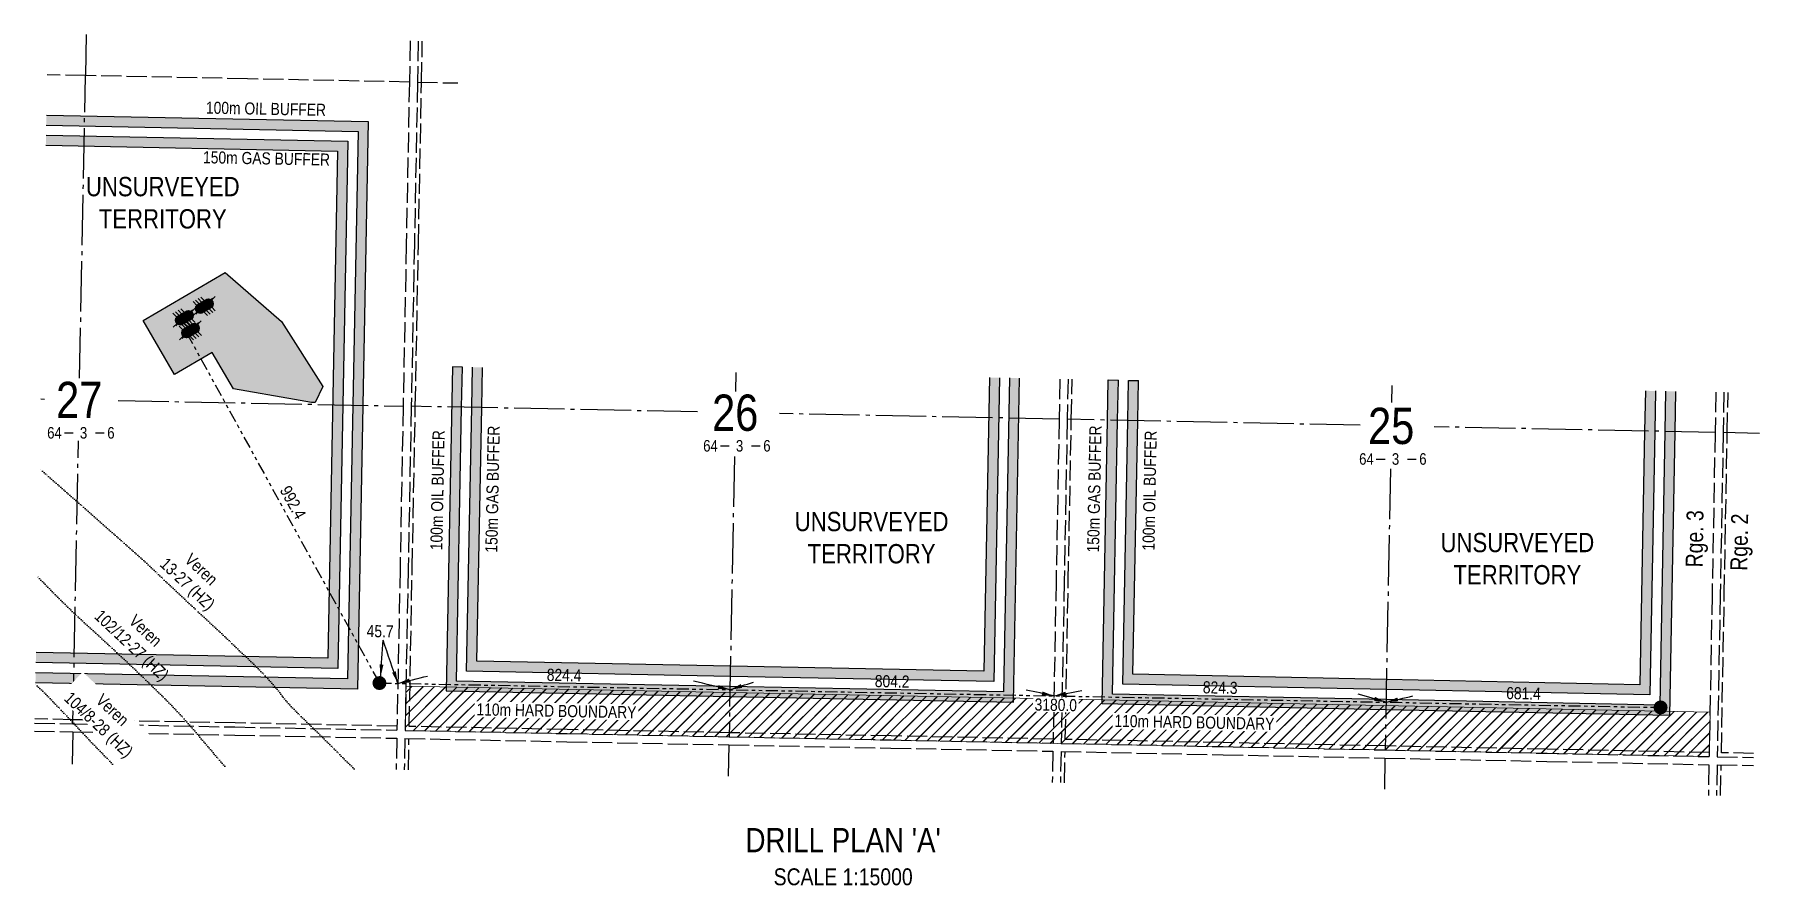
# Model space of a CAD drawing. Extents: x 398953 to 418778, y 6021401 to 6052343.
# Drawn here: x 408631 to 412910, y 6040591 to 6042703 of the extents above; entities that cross this region are included whole.
import ezdxf
from ezdxf.enums import TextEntityAlignment as Align

# ---------------------------------------------------------------- set-up
doc = ezdxf.new("R2010")
doc.units = 0
doc.header["$LTSCALE"] = 5
for name, pattern in [('foc-DOT', [1, 0.2, -0.8]), ('foc-DRILLPATH', [14.75, 6, -1.75, 1.75, -1.75, 1.75, -1.75]), ('foc-QUARTERLINE', [33, 25, -3, 2, -3]), ('foc-UNSURVEYED', [12.5, 10, -2.5])]:
    doc.linetypes.add(name, pattern=pattern)
for name, color, linetype in [('10', 1, 'Continuous'), ('9', 3, 'Continuous'), ('ABADATA-DRILL', 8, 'foc-DOT'), ('ABADATA-DRILL-T', 8, 'Continuous'), ('AS-DRILL', 8, 'foc-DOT'), ('AS-TARGET-GAS', 182, 'Continuous'), ('AS-TARGET-GAS-H', 181, 'Continuous'), ('AS-TARGET-OIL', 146, 'Continuous'), ('AS-TARGET-OIL-H', 131, 'Continuous'), ('D-TXT', 6, 'Continuous'), ('DETAIL-T', 7, 'Continuous'), ('L-BD', 7, 'Continuous'), ('L-MON', 1, 'Continuous'), ('L-SECLBL', 7, 'Continuous'), ('L-SECQ', 8, 'foc-QUARTERLINE'), ('L-USEC', 7, 'foc-UNSURVEYED'), ('P-BUFFER-PURPLE-T', 187, 'Continuous'), ('P-PDRILLPATH', 12, 'foc-DRILLPATH'), ('P-PROPOSED', 10, 'Continuous'), ('P-PROPOSED-H', 21, 'Continuous')]:
    doc.layers.add(name, color=color, linetype=linetype)
doc.layers.add('T-TIE-T', color=201, linetype='Continuous', lineweight=18)
doc.styles.add('80CG', font='ARIALN.TTF', dxfattribs={"height": 10})
doc.styles.add('80L', font='ARIALN.TTF', dxfattribs={"height": 10})
doc.styles.add('SIMPLEX', font='ARIALN.TTF')
doc.dimstyles.new('Compass 5 000', dxfattribs={"dimscale": 5, "dimtxt": 9, "dimasz": 2, "dimexe": 0.2, "dimexo": 0.0625, "dimgap": 0.5, "dimtad": 0, "dimtih": 1, "dimtoh": 1, "dimzin": 0, "dimdsep": 46, "dimtxsty": '80CG', "dimcen": 0.1, "dimse1": 1, "dimse2": 1, "dimclrd": 256, "dimclrt": 256, "dimaunit": 1, "dimadec": 4, "dimazin": 0, "dimtfac": 0.06, "dimtofl": 0, "dimtmove": 0, "dimatfit": 1, "dimfxl": 0.2, "dimtolj": 1, "dimtzin": 0, "dimlwd": -1, "dimarcsym": 0})

# ---------------------------------------------------------------- blocks, each defined once
blk = doc.blocks.new('L-SECLBL')
at = {"layer": '9', "color": 7}
for p, q in [((-5.1, -27.8), (-12.3, -27.8)), ((20.7, -27.8), (13.5, -27.8))]:
    blk.add_line(p, q, dxfattribs=at)
at = {"layer": '10', "color": 2, "style": 'SIMPLEX'}
blk.add_attdef('SEC', text='', height=30, dxfattribs=at).set_placement((0, 0), align=Align.MIDDLE)
at = {"layer": '10', "color": 5, "style": '80L'}
blk.add_attdef('TWP', text='', height=9.5, dxfattribs=at).set_placement((-14.4, -27.4), align=Align.MIDDLE_RIGHT)
blk.add_attdef('RGE', text='', height=9.5, dxfattribs=at).set_placement((3.6, -27.4), align=Align.MIDDLE_CENTER)
blk.add_attdef('MER', text='', height=9.5, dxfattribs=at).set_placement((23.2, -27.4), align=Align.MIDDLE_LEFT)
blk = doc.blocks.new('plbh')
at = {"layer": 'L-MON'}
h = blk.add_hatch(color=255, dxfattribs=at)
h.dxf.hatch_style = 1
edge = h.paths.add_edge_path()
edge.add_arc((0, 0), 1.16, 0, 360)
h = blk.add_hatch(color=256, dxfattribs=at)
h.dxf.hatch_style = 1
h.paths.add_polyline_path([(-0.96, 0, 1), (0.96, 0, 1)])
h.paths.add_polyline_path([(0.91, 0, -1), (-0.91, 0, -1)], flags=16)
h.paths.add_polyline_path([(0.45, 0, -1), (-0.45, 0, -1)], flags=0)
h = blk.add_hatch(color=256, dxfattribs=at)
h.dxf.hatch_style = 1
h.paths.add_polyline_path([(-0.45, 0, 1), (0.45, 0, 1)])
h.paths.add_polyline_path([(0.4, 0, -1), (-0.4, 0, -1)], flags=16)
at = {"layer": 'L-MON', "color": 240}
for radius in [0.96, 0.91, 0.45, 0.4]:
    blk.add_circle((0, 0), radius, dxfattribs=at)
blk = doc.blocks.new('WC')
at = {"layer": 'L-MON'}
h = blk.add_hatch(color=255, dxfattribs=at)
h.dxf.hatch_style = 1
edge = h.paths.add_edge_path()
edge.add_arc((0, 0), 0.9, 0, 360)
at = {"layer": 'L-MON', "color": 240, "flags": 128}
for points in [[(-0.62, 0.5), (-1.23, 1.12)], [(0.52, 0.61), (1.13, 1.21)], [(-1.18, -1.18), (-0.56, -0.57)], [(1.16, -1.18), (0.56, -0.57)]]:
    blk.add_lwpolyline(points, dxfattribs=at)
at = {"layer": 'L-MON', "color": 240}
for radius in [0.8, 0.373]:
    blk.add_circle((0, 0), radius, dxfattribs=at)

msp = doc.modelspace()

# ---------------------------------------------------------------- hatches: boundary and pattern name
at = {"layer": 'AS-TARGET-GAS-H'}
h = msp.add_hatch(color=256, dxfattribs=at)
h.dxf.hatch_style = 1
h.paths.add_polyline_path([(408659.553, 6042452.618), (408659.063, 6042427.634), (409382.399, 6042413.27), (409358.27, 6041154.879), (408634.558, 6041169.217), (408634.063, 6041144.233), (409382.775, 6041129.4), (409407.863, 6042437.758)])
h = msp.add_hatch(color=256, dxfattribs=at)
h.dxf.hatch_style = 1
h.paths.add_polyline_path([(409717.158, 6041877.129), (409742.142, 6041876.628), (409740.228, 6041776.847), (409728.162, 6041147.551), (410357.137, 6041135.089), (410985.771, 6041122.649), (410999.49, 6041851.386), (411024.474, 6041850.884), (411010.285, 6041097.17), (410356.643, 6041110.104), (409702.699, 6041123.061), (409715.244, 6041777.326)], flags=17)
h = msp.add_hatch(color=256, dxfattribs=at)
h.dxf.hatch_style = 1
h.paths.add_polyline_path([(411344.395, 6041844.462), (411369.379, 6041843.96), (411367.509, 6041744.645), (411355.661, 6041115.198), (411984.757, 6041102.324), (412613.145, 6041089.46), (412624.764, 6041718.527), (412626.615, 6041818.721), (412651.599, 6041818.219), (412649.748, 6041718.066), (412637.667, 6041063.964), (411984.246, 6041077.34), (411330.207, 6041090.725), (411342.525, 6041745.116)], flags=17)
at = {"layer": 'AS-TARGET-OIL-H'}
h = msp.add_hatch(color=256, dxfattribs=at)
h.dxf.hatch_style = 1
h.paths.add_polyline_path([(408660.533, 6042502.587), (408660.043, 6042477.602), (409433.326, 6042462.247), (409407.28, 6041103.92), (408633.568, 6041119.248), (408633.073, 6041094.264), (409431.786, 6041078.441), (409458.789, 6042486.735)])
h = msp.add_hatch(color=256, dxfattribs=at)
h.dxf.hatch_style = 1
h.paths.add_polyline_path([(409692.174, 6041877.631), (409667.189, 6041878.11), (409651.772, 6041074.083), (411059.313, 6041046.213), (411074.439, 6041849.756), (411049.458, 6041850.383), (411034.799, 6041071.691), (410356.149, 6041085.12), (409677.235, 6041098.572), (409690.259, 6041777.805)])
h = msp.add_hatch(color=256, dxfattribs=at)
h.dxf.hatch_style = 1
h.paths.add_polyline_path([(411294.427, 6041845.465), (411319.411, 6041844.963), (411317.54, 6041745.586), (411304.752, 6041066.251), (411983.735, 6041052.356), (412662.19, 6041038.467), (412674.733, 6041717.604), (412676.583, 6041817.718), (412701.567, 6041817.216), (412699.718, 6041717.142), (412686.712, 6041012.971), (411983.223, 6041027.372), (411279.298, 6041041.778), (411292.555, 6041746.056)])
at = {"layer": 'P-PROPOSED-H'}
h = msp.add_hatch(color=256, dxfattribs=at)
h.dxf.hatch_style = 1
h.paths.add_polyline_path([(409071.707, 6041913.848), (408978.19, 6041859.363), (408900.196, 6041993.232), (409103.591, 6042111.733), (409243.215, 6041990.734), (409346.272, 6041829.182), (409326.699, 6041789.378), (409317.598, 6041789.556), (409275.579, 6041797.329), (409124.364, 6041823.467)])
at = {"layer": 'T-TIE-T', "linetype": 'Continuous'}
h = msp.add_hatch(dxfattribs=at)
h.set_pattern_fill('JIS_LC_20', color=256, scale=0.999128)
h.set_pattern_definition([(45, (-31738.768, -9641.837), (-14.12980948, 14.12980948), []), (45, (-31738.368, -9641.837), (-14.12980948, 14.12980948), [])])
h.paths.add_polyline_path([(412784.802, 6040910.986), (409549.919, 6040976.124), (409552.133, 6041086.054), (411159.544, 6041054.226), (412787.016, 6041020.915)])

# ---------------------------------------------------------------- linework, layer by layer
at = {"layer": 'ABADATA-DRILL', "flags": 128}
for points in [[(409102.751, 6040886.984), (409098.72, 6040891.707), (409086.062, 6040906.523), (409073.589, 6040921.085), (409061.039, 6040935.779), (409048.6, 6040950.52), (409036.219, 6040965.2), (409023.677, 6040979.814), (409011.085, 6040994.418), (408998.359, 6041008.795), (408985.227, 6041022.87), (408971.91, 6041036.738), (408958.502, 6041050.498), (408944.919, 6041064.031), (408931.035, 6041077.49), (408917.228, 6041090.818), (408903.464, 6041104.254), (408889.737, 6041117.58), (408875.901, 6041130.948), (408861.962, 6041144.158), (408847.911, 6041157.25), (408833.89, 6041170.372), (408819.837, 6041183.394), (408805.695, 6041196.428), (408791.484, 6041209.563), (408777.36, 6041222.526), (408763.156, 6041235.441), (408748.942, 6041248.416), (408734.841, 6041261.51), (408720.864, 6041274.82), (408706.941, 6041288.38), (408693.258, 6041301.875), (408679.647, 6041315.509), (408666.295, 6041329.078), (408652.827, 6041342.839), (408639.408, 6041356.569), (408638.148, 6041357.832)], [(408824.466, 6040892.44), (408813.591, 6040903.834), (408800.193, 6040917.623), (408786.725, 6040931.424), (408773.339, 6040945.304), (408759.359, 6040960.025), (408746.207, 6040974.12), (408733.114, 6040988.124), (408719.942, 6041002.219), (408706.726, 6041016.135), (408693.35, 6041030.004), (408680.063, 6041043.832), (408666.858, 6041057.788), (408653.248, 6041071.452), (408639.186, 6041084.494), (408632.948, 6041090.22)]]:
    msp.add_lwpolyline(points, dxfattribs=at)
at = {"layer": 'AS-DRILL', "flags": 128}
for points in [[(409423.797, 6040880.689), (409411.056, 6040893.232), (409397.549, 6040906.514), (409394.369, 6040909.676), (409384.058, 6040920.126), (409375.896, 6040928.454), (409370.529, 6040933.858), (409356.925, 6040947.321), (409343.181, 6040960.808), (409329.545, 6040974.192), (409315.851, 6040987.637), (409302.108, 6041001.143), (409288.343, 6041014.55), (409274.561, 6041028.157), (409261.254, 6041042.005), (409248.866, 6041056.816), (409237.4, 6041072.209), (409225.254, 6041087.134), (409212.499, 6041101.572), (409199.326, 6041115.607), (409185.734, 6041129.211), (409172.103, 6041142.805), (409158.236, 6041156.103), (409144.134, 6041169.196), (409130.227, 6041182.476), (409116.502, 6041195.932), (409102.644, 6041209.18), (409088.502, 6041222.244), (409074.302, 6041235.369), (409060.901, 6041247.949), (409046.84, 6041261.101), (409032.777, 6041274.073), (409018.685, 6041287.126), (409004.577, 6041300.379), (408990.629, 6041313.68), (408976.57, 6041326.882), (408962.456, 6041339.835), (408948.381, 6041353.228), (408934.505, 6041366.617), (408920.498, 6041379.908), (408906.45, 6041393.18), (408892.235, 6041406.075), (408877.787, 6041418.845), (408863.509, 6041431.591), (408849.171, 6041444.319), (408834.712, 6041457.019), (408820.363, 6041469.726), (408805.987, 6041482.585), (408791.542, 6041495.454), (408777.134, 6041508.243), (408762.637, 6041520.994), (408748.047, 6041533.666), (408733.516, 6041546.278), (408719.106, 6041558.876), (408704.676, 6041571.536), (408690.118, 6041584.267), (408675.617, 6041596.878), (408661.067, 6041609.54), (408646.648, 6041622.229), (408643.341, 6041625.152)], [(409102.751, 6040886.984), (409098.72, 6040891.707), (409086.062, 6040906.523), (409073.589, 6040921.085), (409061.039, 6040935.779), (409048.6, 6040950.52), (409036.219, 6040965.2), (409023.677, 6040979.814), (409011.085, 6040994.418), (408998.359, 6041008.795), (408985.227, 6041022.87), (408971.91, 6041036.738), (408958.502, 6041050.498), (408944.919, 6041064.031), (408931.035, 6041077.49), (408917.228, 6041090.818), (408903.464, 6041104.254), (408889.737, 6041117.58), (408875.901, 6041130.948), (408861.962, 6041144.158), (408847.911, 6041157.25), (408833.89, 6041170.372), (408819.837, 6041183.394), (408805.695, 6041196.428), (408791.484, 6041209.563), (408777.36, 6041222.526), (408763.156, 6041235.441), (408748.942, 6041248.416), (408734.841, 6041261.51), (408720.864, 6041274.82), (408706.941, 6041288.38), (408693.258, 6041301.875), (408679.647, 6041315.509), (408666.295, 6041329.078), (408652.827, 6041342.839), (408639.408, 6041356.569), (408638.148, 6041357.832)], [(408824.466, 6040892.44), (408813.591, 6040903.834), (408800.193, 6040917.623), (408786.725, 6040931.424), (408773.339, 6040945.304), (408759.359, 6040960.025), (408746.207, 6040974.12), (408733.114, 6040988.124), (408719.942, 6041002.219), (408706.726, 6041016.135), (408693.35, 6041030.004), (408680.063, 6041043.832), (408666.858, 6041057.788), (408653.248, 6041071.452), (408639.186, 6041084.494), (408632.948, 6041090.22)]]:
    msp.add_lwpolyline(points, dxfattribs=at)
at = {"layer": 'AS-TARGET-GAS-H', "flags": 128}
for points in [[(408659.553, 6042452.618), (409407.863, 6042437.758), (409382.775, 6041129.4), (408634.063, 6041144.233)], [(408659.063, 6042427.634), (409382.399, 6042413.27), (409358.27, 6041154.879), (408634.558, 6041169.217)], [(411024.474, 6041850.884), (411010.285, 6041097.17), (410356.643, 6041110.104), (409702.699, 6041123.061), (409715.244, 6041777.326), (409717.158, 6041877.129)], [(410999.49, 6041851.386), (410985.771, 6041122.649), (410357.137, 6041135.089), (409728.162, 6041147.551), (409740.228, 6041776.847), (409742.142, 6041876.628)], [(412651.599, 6041818.219), (412649.748, 6041718.066), (412637.667, 6041063.964), (411984.246, 6041077.34), (411330.207, 6041090.725), (411342.525, 6041745.116), (411344.395, 6041844.462)], [(411344.395, 6041844.462), (411369.379, 6041843.96)], [(412626.615, 6041818.721), (412624.764, 6041718.527), (412613.145, 6041089.46), (411984.757, 6041102.324), (411355.661, 6041115.198), (411367.509, 6041744.645), (411369.379, 6041843.96)]]:
    msp.add_lwpolyline(points, dxfattribs=at)
at = {"layer": 'AS-TARGET-OIL-H', "flags": 128}
for points in [[(408660.533, 6042502.587), (409458.789, 6042486.735), (409431.786, 6041078.441), (408633.073, 6041094.264)], [(408660.043, 6042477.602), (409433.326, 6042462.247), (409407.28, 6041103.92), (408633.568, 6041119.248)], [(409667.189, 6041878.11), (409651.772, 6041074.083), (411059.313, 6041046.213), (411074.439, 6041849.756)], [(409692.174, 6041877.631), (409667.189, 6041878.11)], [(411049.458, 6041850.383), (411034.799, 6041071.691), (410356.149, 6041085.12), (409677.235, 6041098.572), (409690.259, 6041777.805), (409692.174, 6041877.631)], [(412701.567, 6041817.216), (412699.718, 6041717.142), (412686.712, 6041012.971), (411983.223, 6041027.372), (411279.298, 6041041.778), (411292.555, 6041746.056), (411294.427, 6041845.465)], [(411294.427, 6041845.465), (411319.411, 6041844.963)], [(412676.583, 6041817.718), (412674.733, 6041717.604), (412662.19, 6041038.467), (411983.735, 6041052.356), (411304.752, 6041066.251), (411317.54, 6041745.586), (411319.411, 6041844.963)]]:
    msp.add_lwpolyline(points, dxfattribs=at)
at = {"layer": 'L-SECQ'}
for p, q in [((408759.148, 6042702.636), (408757.172, 6042600.641)), ((410370.841, 6041864.006), (410369.953, 6041817.273)), ((411997.996, 6041831.341), (411997.214, 6041789.411)), ((410275.361, 6041766.128), (409565.337, 6041780.201)), ((411172.504, 6041748.346), (410478.389, 6041762.104)), ((411919.59, 6041733.172), (411192.617, 6041747.937)), ((412799.658, 6041715.296), (412102.849, 6041729.449)), ((412909.787, 6041713.059), (412819.77, 6041714.888)), ((410366.878, 6041655.348), (410353.676, 6040960.199)), ((411994.152, 6041625.208), (411981.136, 6040927.168)), ((408725.67, 6040972.333), (408724.119, 6040892.499)), ((410353.294, 6040940.086), (410351.821, 6040862.492)), ((411980.766, 6040907.324), (411979.33, 6040830.588))]:
    msp.add_line(p, q, dxfattribs=at)
at = {"layer": 'L-SECQ', "flags": 128}
for points in [[(408742.652, 6041850.108), (408757.172, 6042600.641)], [(408646.725, 6041798.419), (408655.264, 6041798.25)], [(408838.627, 6041794.613), (409545.224, 6041780.599)], [(408726.059, 6040992.446), (408739.642, 6041694.557)]]:
    msp.add_lwpolyline(points, dxfattribs=at)
at = {"layer": 'L-USEC'}
for p, q in [((409562.602, 6042686.882), (409560.642, 6042584.689)), ((409582.715, 6042686.488), (409580.756, 6042584.303)), ((409590.799, 6042584.09), (409592.759, 6042686.291)), ((408757.172, 6042600.641), (408662.492, 6042602.521)), ((409158.907, 6042592.665), (408757.172, 6042600.641)), ((409560.642, 6042584.689), (409158.907, 6042592.665)), ((409560.642, 6042584.689), (409552.932, 6042182.644)), ((409580.756, 6042584.303), (409573.046, 6042182.259)), ((409580.755, 6042584.289), (409680.692, 6042582.305)), ((409583.089, 6042182.047), (409590.799, 6042584.09)), ((409552.932, 6042182.644), (409551.612, 6042113.757)), ((409573.046, 6042182.259), (409571.725, 6042113.371)), ((409575.38, 6041780.002), (409583.089, 6042182.047)), ((409551.612, 6042113.757), (409545.224, 6041780.599)), ((409571.725, 6042113.371), (409565.337, 6041780.214)), ((411174.378, 6041847.875), (411172.504, 6041748.346)), ((411194.491, 6041847.471), (411192.617, 6041747.967)), ((411202.66, 6041747.734), (411204.534, 6041847.27)), ((409545.224, 6041780.599), (409537.516, 6041378.555)), ((409565.337, 6041780.214), (409557.629, 6041378.17)), ((409567.672, 6041377.957), (409575.38, 6041780.002)), ((412801.503, 6041815.21), (412799.658, 6041715.296)), ((412821.616, 6041814.806), (412819.771, 6041714.925)), ((412829.814, 6041714.755), (412831.658, 6041814.604)), ((411172.504, 6041748.346), (411164.936, 6041346.313)), ((411192.617, 6041747.967), (411185.05, 6041345.935)), ((411195.092, 6041345.698), (411202.66, 6041747.734)), ((412799.658, 6041715.296), (412792.23, 6041313.133)), ((412819.771, 6041714.925), (412812.343, 6041312.761)), ((412822.386, 6041312.597), (412829.814, 6041714.755)), ((409537.516, 6041378.555), (409529.806, 6040976.523)), ((409557.629, 6041378.17), (409549.919, 6040976.124)), ((409560.155, 6040985.969), (409567.672, 6041377.957)), ((411164.936, 6041346.313), (411157.369, 6040944.296)), ((411185.05, 6041345.935), (411177.481, 6040943.884)), ((411187.714, 6040953.722), (411195.092, 6041345.698)), ((412792.23, 6041313.133), (412784.802, 6040910.986)), ((412812.343, 6041312.761), (412804.916, 6040910.626)), ((412815.144, 6040920.489), (412822.386, 6041312.597)), ((408630.694, 6040974.214), (408725.67, 6040972.333)), ((408631.093, 6040994.327), (408726.068, 6040992.446)), ((408726.253, 6041002.489), (408631.28, 6041004.371)), ((408725.67, 6040972.333), (409127.545, 6040964.371)), ((408726.068, 6040992.446), (409127.943, 6040984.484)), ((409128.126, 6040994.527), (408726.253, 6041002.489)), ((409127.943, 6040984.484), (409529.806, 6040976.523)), ((409529.999, 6040986.566), (409128.126, 6040994.527)), ((409549.919, 6040976.124), (409951.799, 6040968.162)), ((409951.977, 6040978.207), (409560.155, 6040985.969)), ((409951.799, 6040968.162), (410353.677, 6040960.199)), ((410353.851, 6040970.242), (409951.977, 6040978.207)), ((410755.704, 6040962.291), (410353.851, 6040970.242)), ((409127.545, 6040964.371), (409529.421, 6040956.409)), ((409529.421, 6040956.409), (409527.93, 6040878.647)), ((409549.534, 6040956.011), (409548.044, 6040878.261)), ((409549.534, 6040956.011), (409951.401, 6040948.049)), ((409558.087, 6040878.055), (409559.577, 6040955.812)), ((409951.401, 6040948.049), (410353.278, 6040940.086)), ((410353.278, 6040940.086), (410755.134, 6040932.134)), ((410353.676, 6040960.199), (410755.532, 6040952.247)), ((410755.134, 6040932.134), (411156.99, 6040924.182)), ((410755.532, 6040952.247), (411157.369, 6040944.296)), ((411157.558, 6040954.339), (410755.704, 6040962.291)), ((411156.99, 6040924.182), (411155.532, 6040846.733)), ((411177.103, 6040923.77), (411175.646, 6040846.354)), ((411177.103, 6040923.77), (411578.929, 6040915.547)), ((411177.481, 6040943.884), (411579.34, 6040935.66)), ((411185.689, 6040846.142), (411187.146, 6040923.565)), ((411579.493, 6040945.704), (411187.714, 6040953.722)), ((411579.34, 6040935.66), (411981.177, 6040927.437)), ((411981.328, 6040937.481), (411579.493, 6040945.704)), ((411981.177, 6040927.437), (412383.01, 6040919.21)), ((412383.157, 6040929.255), (411981.328, 6040937.481)), ((412784.988, 6040921.029), (412383.157, 6040929.255)), ((411578.929, 6040915.547), (411980.766, 6040907.324)), ((411980.766, 6040907.324), (412382.598, 6040899.097)), ((412382.598, 6040899.097), (412784.431, 6040890.872)), ((412383.01, 6040919.21), (412784.802, 6040910.986)), ((412784.431, 6040890.872), (412783.027, 6040814.821)), ((412804.545, 6040890.513), (412803.14, 6040814.45)), ((412804.545, 6040890.513), (412894.513, 6040888.904)), ((412804.916, 6040910.626), (412894.873, 6040909.018)), ((412813.182, 6040814.23), (412814.587, 6040890.333)), ((412895.072, 6040919.06), (412815.144, 6040920.489))]:
    msp.add_line(p, q, dxfattribs=at)
at = {"layer": 'P-PDRILLPATH'}
msp.add_line((409007.82, 6041962.373), (409486.337, 6041093.46), dxfattribs=at)
at = {"layer": 'P-PROPOSED', "flags": 128}
msp.add_lwpolyline([(409071.707, 6041913.848), (408978.19, 6041859.363), (408900.196, 6041993.232), (409103.591, 6042111.733), (409243.215, 6041990.734), (409346.272, 6041829.182), (409326.699, 6041789.378), (409317.598, 6041789.556), (409275.579, 6041797.329), (409124.364, 6041823.467)], close=True, dxfattribs=at)
at = {"layer": 'T-TIE-T', "linetype": 'Continuous', "flags": 128}
msp.add_lwpolyline([(412784.802, 6040910.986), (409549.919, 6040976.124), (409552.133, 6041086.054), (411159.544, 6041054.226), (412787.016, 6041020.915), (412784.802, 6040910.986)], dxfattribs=at)

# ---------------------------------------------------------------- block references
at = {"layer": 'L-MON', "color": 6, "xscale": 14.99346165, "yscale": 14.99346165, "zscale": 14.99346165}
for p in [(409042.355, 6042022.975), (409048.833, 6042026.748), (409055.311, 6042030.521), (409061.789, 6042034.294), (408992.69, 6041994.047), (408999.168, 6041997.82), (409005.646, 6042001.593), (409012.124, 6042005.367), (409007.82, 6041962.373), (409014.298, 6041966.146), (409020.776, 6041969.919), (409027.254, 6041973.692)]:
    msp.add_blockref('WC', p, dxfattribs=at)
at = {"layer": 'L-MON', "xscale": 14.99999999999995, "yscale": 14.99999999999995, "zscale": 4.99999999999998}
for p in [(409486.337, 6041093.46), (412664.354, 6041032.99)]:
    msp.add_blockref('plbh', p, dxfattribs=at)
at = {"layer": 'L-SECLBL'}
for p, xscale, yscale, zscale, values in [((408741.615, 6041796.537), 2.999999999999989, 2.999999999999989, 2.999999999999989, {'SEC': '27', 'TWP': '64', 'RGE': '3', 'MER': '6'}), ((410368.947, 6041764.273), 2.99869232999999, 2.99869232999999, 2.99869232999999, {'SEC': '26', 'TWP': '64', 'RGE': '3', 'MER': '6'}), ((411996.136, 6041731.602), 2.99869232999999, 2.99869232999999, 2.99869232999999, {'SEC': '25', 'TWP': '64', 'RGE': '3', 'MER': '6'})]:
    msp.add_blockref('L-SECLBL', p, dxfattribs=dict(at, xscale=xscale, yscale=yscale, zscale=zscale)).add_auto_attribs(values)

# ---------------------------------------------------------------- texts
at = {"layer": 'ABADATA-DRILL-T', "char_height": 30, "attachment_point": 1, "rotation": 316.789905, "style": '80L'}
for s, width, insert in [('\\pxqc;Veren\\P13-27 (HZ)', 164.3382, (408994.969, 6041443.019)), ('\\pxqc;Veren\\P102/12-27 (HZ)', 231.23452, (408832.27, 6041313.879))]:
    msp.add_mtext_dynamic_manual_height_columns(s, width=width, gutter_width=150, heights=[0], dxfattribs=dict(at, insert=insert))
at = {"layer": 'DETAIL-T', "color": 3, "char_height": 47.95816, "attachment_point": 5, "style": '80L'}
for insert in [(408948.864, 6042284.901), (410707.214, 6041453.984), (412309.151, 6041401.813)]:
    msp.add_mtext_dynamic_manual_height_columns('\\pxqc;UNSURVEYED TERRITORY', width=303.92106, gutter_width=142.376, heights=[0], dxfattribs=dict(at, insert=insert))
at = {"layer": 'DETAIL-T', "color": 3, "insert": (410636.697, 6040662.457), "char_height": 59.97385, "width": 1159.00318, "attachment_point": 5, "style": '80CG'}
msp.add_mtext("\\pxqc;DRILL PLAN 'A'\\P{\\H0.7x;SCALE 1:15000}", dxfattribs=at)
at = {"layer": 'L-BD', "style": '80L'}
msp.add_text('992.4', height=29.9869, rotation=298.841901, dxfattribs=at).set_placement((409272.032, 6041541.659), align=Align.MIDDLE_CENTER)
at = {"layer": 'P-BUFFER-PURPLE-T', "style": '80L'}
for s, p in [('45.7', (409488.154, 6041222.012)), ('824.4', (409944.504, 6041113.235)), ('804.2', (410758.277, 6041097.751)), ('824.3', (411572.006, 6041082.267)), ('681.4', (412324.394, 6041067.951))]:
    msp.add_text(s, height=29.9869, rotation=358.909931, dxfattribs=at).set_placement(p, align=Align.MIDDLE_CENTER)

# ---------------------------------------------------------------- leaders
at = {"layer": 'P-BUFFER-PURPLE-T', "path_type": 1}
for points, override in [([(409489.488, 6041109.605), (409495.453, 6041200.045)], {"dimasz": 6, "dimgap": 0.5, "dimtad": 0}), ([(409532.032, 6041092.59), (409495.453, 6041200.045)], {"dimasz": 6, "dimgap": 0.5, "dimtad": 0}), ([(409532.032, 6041092.59), (409605.376, 6041110.888)], {"dimasz": 6}), ([(410355.893, 6041076.914), (410265.371, 6041098.133)], {"dimasz": 6}), ([(410355.893, 6041076.914), (410413.891, 6041095.802)], {"dimasz": 6}), ([(411159.577, 6041061.622), (411090.657, 6041076.03)], {"dimasz": 6}), ([(411159.577, 6041061.622), (411228.624, 6041074.924)], {"dimasz": 6}), ([(411983.351, 6041045.948), (411914.477, 6041066.225)], {"dimasz": 6}), ([(411983.351, 6041045.948), (412049.763, 6041061.482)], {"dimasz": 6})]:
    msp.add_leader(points, dimstyle='Compass 5 000', override=override, dxfattribs=at)

# ---------------------------------------------------------------- next in the draw order: texts
at = {"layer": 'ABADATA-DRILL-T', "insert": (408750.277, 6041116.875), "char_height": 30, "attachment_point": 1, "rotation": 316.789905, "style": '80L', "bg_fill": 3, "box_fill_scale": 1.1, "bg_fill_color": 256, "bg_fill_transparency": 0}
msp.add_mtext_dynamic_manual_height_columns('\\pxqc;Veren\\P104/8-28 (HZ)', width=231.23452, gutter_width=150, heights=[0], dxfattribs=at)
at = {"layer": 'AS-TARGET-GAS', "char_height": 29.98692, "width": 317.7623, "attachment_point": 1, "style": '80L', "bg_fill": 3, "box_fill_scale": 1.1, "bg_fill_color": 256, "bg_fill_transparency": 0}
for insert, rotation in [((409049.15, 6042413.276), 358.876678), ((409748.847, 6041417.411), 88.876678), ((411241.497, 6041417.905), 88.876678)]:
    msp.add_mtext('150m GAS BUFFER', dxfattribs=dict(at, insert=insert, rotation=rotation))
at = {"layer": 'AS-TARGET-OIL', "char_height": 29.98692, "attachment_point": 1, "style": '80L', "bg_fill": 3, "box_fill_scale": 1.15, "bg_fill_color": 256, "bg_fill_true_color": 256, "bg_fill_transparency": 0}
for insert, rotation in [((409056.317, 6042536.33), 358.876678), ((409612.426, 6041423.41), 88.876678), ((411378.923, 6041422.447), 88.876678)]:
    msp.add_mtext_dynamic_manual_height_columns('100m OIL BUFFER', width=297.63269, gutter_width=142.376, heights=[0], dxfattribs=dict(at, insert=insert, rotation=rotation))
at = {"layer": 'D-TXT', "color": 3, "char_height": 41.9817, "attachment_point": 1, "rotation": 88.938294, "style": '80L', "bg_fill": 3, "box_fill_scale": 1.15, "bg_fill_color": 256, "bg_fill_true_color": 256, "bg_fill_transparency": 0}
for s, insert in [('Rge. 3', (412726.386, 6041381.026)), ('Rge. 2', (412837.177, 6041372.635))]:
    msp.add_mtext_dynamic_manual_height_columns(s, width=139.82424, gutter_width=142.438, heights=[0], dxfattribs=dict(at, insert=insert))
at = {"layer": 'T-TIE-T', "linetype": 'Continuous', "char_height": 29.97385, "attachment_point": 1, "rotation": 358.876678, "style": '80L', "bg_fill": 3, "box_fill_scale": 1.15, "bg_fill_color": 256, "bg_fill_true_color": 256, "bg_fill_transparency": 0}
for gutter_width, insert in [(149.869, (409727.413, 6041043.427)), (199.826, (411309.965, 6041014.915))]:
    msp.add_mtext_dynamic_manual_height_columns('\\pxqc;110m HARD BOUNDARY', width=396.80923, gutter_width=gutter_width, heights=[0], dxfattribs=dict(at, insert=insert))

# ---------------------------------------------------------------- next in the draw order: linework, layer by layer
at = {"layer": 'P-PDRILLPATH'}
msp.add_line((409486.337, 6041093.46), (412664.354, 6041032.99), dxfattribs=at)

# ---------------------------------------------------------------- next in the draw order: texts
at = {"layer": 'L-BD', "insert": (411164.418, 6041054.412), "char_height": 29.9869, "width": 106.66779, "attachment_point": 2, "rotation": 359.007975, "style": '80L', "bg_fill": 3, "box_fill_scale": 1.1, "bg_fill_color": 256, "bg_fill_transparency": 0}
msp.add_mtext('3180.0', dxfattribs=at)

doc.saveas('drawing.dxf')
